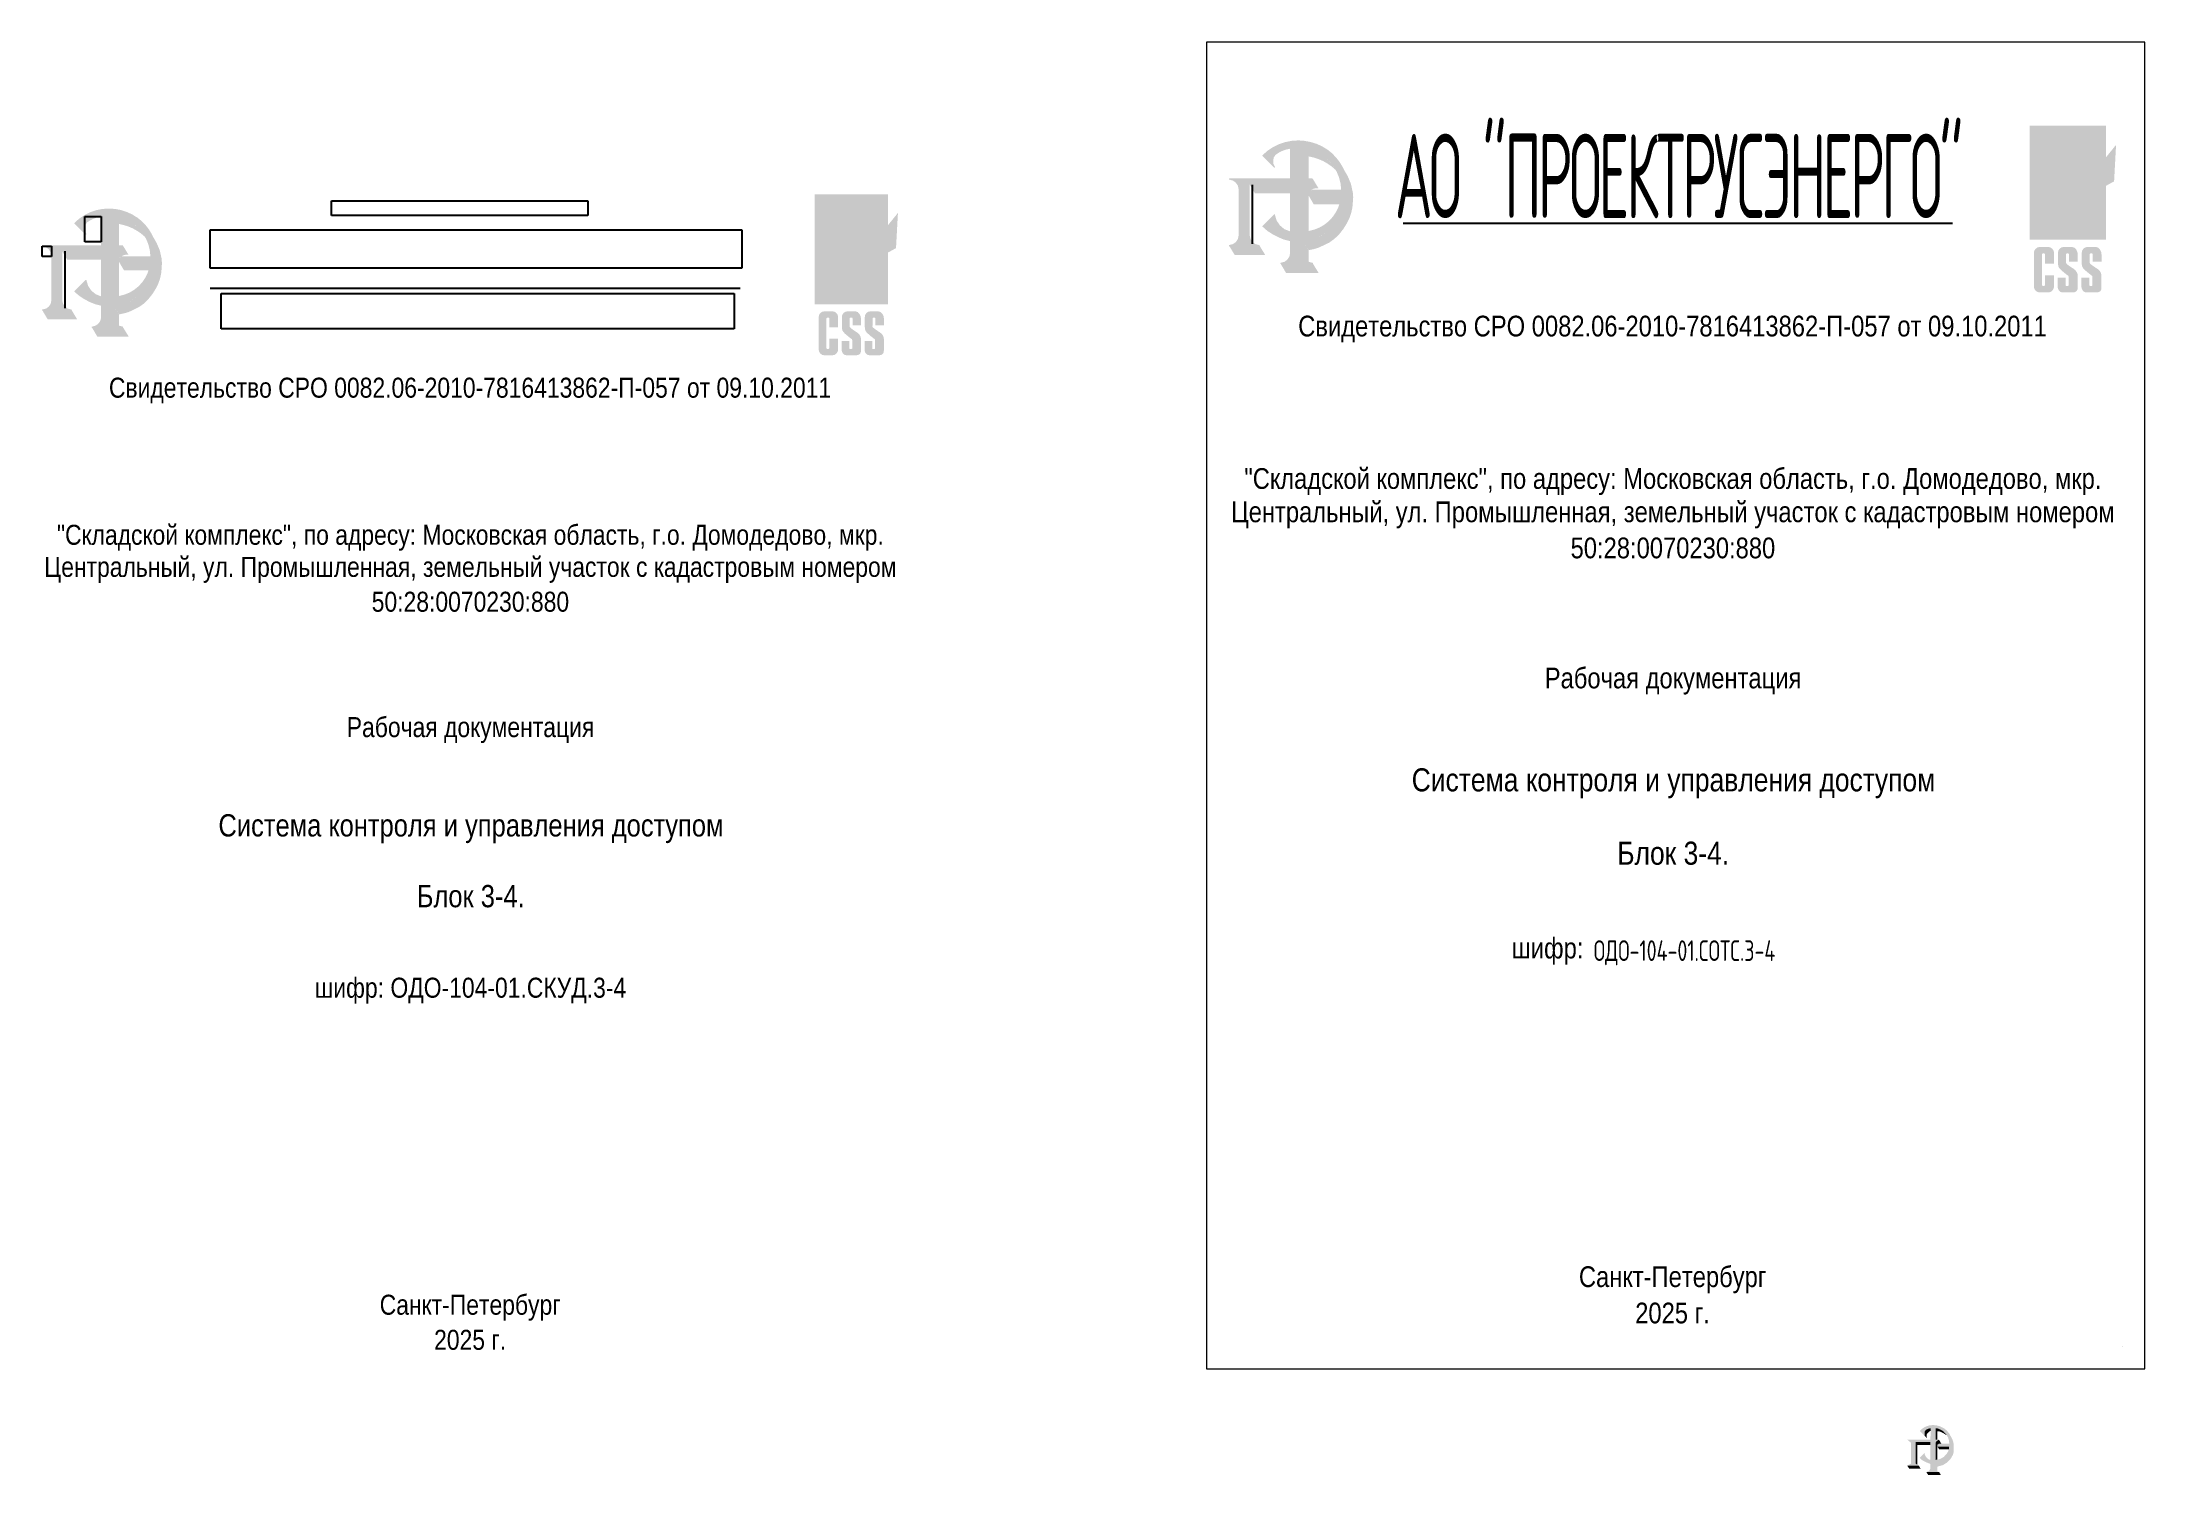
# Model space of a CAD drawing. Header units: millimetres. Extents: x -239 to 232, y -20 to 301.
import ezdxf
from ezdxf.enums import TextEntityAlignment as Align

# ---------------------------------------------------------------- set-up
doc = ezdxf.new("R2010")
doc.units = ezdxf.units.MM
doc.layers.add('! El_СХЕМА', color=7, linetype='Continuous', lineweight=20)
for name, color, linetype, true_color in [('PDF _Геометрия', 7, 'Continuous', 0x76afe0), ('PDF _Сплошная заливка', 7, 'Continuous', 0x232bac), ('PDF _Текст', 7, 'Continuous', 0x252525)]:
    doc.layers.add(name, color=color, linetype=linetype, true_color=true_color)
doc.layers.add('PDF _Изображения', color=7, linetype='Continuous')
doc.styles.add('IsocPeur 2.5', font='isocpeur.ttf', dxfattribs={"height": 2.5})
doc.styles.add('IsocPeur 3.5', font='isocpeur.ttf', dxfattribs={"height": 3.5})
doc.styles.add('PDF Arial Narrow', font='ARIALN.TTF')
doc.styles.add('ПРОЕКТ', font='isocpeur.ttf', dxfattribs={"width": 0.7, "height": 250})
picture_1 = doc.add_image_def('image1.png', size_in_pixel=(442, 26))
picture_2 = doc.add_image_def('image2.png', size_in_pixel=(911, 66))
picture_3 = doc.add_image_def('image3.png', size_in_pixel=(918, 63))
picture_4 = doc.add_image_def('image4.png', size_in_pixel=(29, 44))
picture_5 = doc.add_image_def('image5.png', size_in_pixel=(15, 18))

# ---------------------------------------------------------------- blocks, each defined once
blk = doc.blocks.new('A$C1695102d')
at = {"layer": 'PDF _Сплошная заливка', "transparency": 33554559}
blk.add_hatch(color=256, dxfattribs=at).paths.add_polyline_path([(6.397, -0.323), (7.055, -0.323), (7.055, 0.66), (6.397, 0.66)])
h = blk.add_hatch(color=256, dxfattribs=at)
h.paths.add_polyline_path([(0.204, -0.523), (-0.07, -0.523), (-0.074, -0.527), (-0.074, -0.529), (-0.072, -0.532), (-0.07, -0.534), (0.206, -0.533), (0.207, -0.532), (0.208, -0.528), (0.208, -0.526), (0.206, -0.524)], flags=0)
h.paths.add_polyline_path([(-0.122, -0.105), (-0.126, -0.105), (-0.128, -0.105), (-0.226, -0.204), (-0.228, -0.205), (-0.228, -0.206), (-0.228, -0.21), (-0.228, -0.211), (-0.226, -0.212), (-0.185, -0.248), (-0.14, -0.277), (-0.092, -0.302), (-0.042, -0.323), (0.011, -0.336), (0.011, -0.441), (0.004, -0.472), (-0.013, -0.497), (-0.038, -0.515), (-0.069, -0.523), (0.203, -0.523), (0.173, -0.515), (0.148, -0.498), (0.131, -0.472), (0.124, -0.441), (0.124, -0.337), (0.174, -0.33), (0.224, -0.316), (0.269, -0.296), (0.313, -0.272), (0.34, -0.254), (0.124, -0.254), (0.124, -0.252), (0.011, -0.252), (-0.038, -0.233), (-0.076, -0.201), (-0.105, -0.159), (-0.12, -0.109), (-0.12, -0.106)], flags=0)
h.paths.add_polyline_path([(0.203, 0.195), (-0.511, 0.195), (-0.481, 0.186), (-0.457, 0.168), (-0.44, 0.143), (-0.433, 0.112), (-0.433, -0.287), (-0.44, -0.318), (-0.457, -0.344), (-0.482, -0.362), (-0.515, -0.37), (-0.517, -0.372), (-0.517, -0.376), (-0.517, -0.377), (-0.515, -0.38), (-0.514, -0.38), (-0.256, -0.38), (-0.255, -0.38), (-0.253, -0.377), (-0.253, -0.372), (-0.255, -0.37), (-0.257, -0.37), (-0.288, -0.362), (-0.313, -0.344), (-0.33, -0.319), (-0.337, -0.289), (-0.337, 0.152), (0.144, 0.152), (0.153, 0.164), (0.176, 0.182)], flags=0)
h.paths.add_polyline_path([(0.314, 0.466), (0.124, 0.466), (0.178, 0.456), (0.228, 0.439), (0.275, 0.414), (0.318, 0.384), (0.356, 0.348), (0.387, 0.307), (0.414, 0.262), (0.434, 0.213), (0.447, 0.161), (0.452, 0.107), (0.201, 0.107), (0.186, 0.1), (0.175, 0.089), (0.168, 0.075), (0.166, 0.06), (0.166, 0.057), (0.167, 0.055), (0.17, 0.054), (0.451, 0.054), (0.442, 0.004), (0.428, -0.043), (0.406, -0.087), (0.379, -0.127), (0.347, -0.162), (0.309, -0.193), (0.267, -0.218), (0.222, -0.236), (0.174, -0.249), (0.124, -0.254), (0.34, -0.254), (0.354, -0.243), (0.391, -0.21), (0.424, -0.173), (0.453, -0.132), (0.477, -0.088), (0.496, -0.041), (0.509, 0.009), (0.517, 0.06), (0.517, 0.1), (0.517, 0.112), (0.513, 0.161), (0.503, 0.211), (0.487, 0.259), (0.465, 0.304), (0.439, 0.347), (0.408, 0.386), (0.373, 0.423), (0.333, 0.455)], flags=0)
h.paths.add_polyline_path([(0.144, 0.152), (0.011, 0.152), (0.011, -0.252), (0.124, -0.252), (0.124, 0.111), (0.135, 0.14)], flags=0)
h.paths.add_polyline_path([(0.204, 0.205), (-0.514, 0.205), (-0.515, 0.203), (-0.517, 0.2), (-0.516, 0.197), (-0.514, 0.195), (0.204, 0.195), (0.205, 0.195), (0.206, 0.195), (0.208, 0.197), (0.208, 0.2), (0.206, 0.204)], flags=0)
h.paths.add_polyline_path([(0.124, 0.462), (0.011, 0.462), (0.011, 0.205), (0.124, 0.205)], flags=0)
h.paths.add_polyline_path([(0.082, 0.534), (0.024, 0.53), (-0.032, 0.519), (-0.085, 0.501), (-0.136, 0.476), (-0.184, 0.444), (-0.227, 0.406), (-0.228, 0.405), (-0.228, 0.4), (-0.128, 0.3), (-0.127, 0.3), (-0.126, 0.299), (-0.124, 0.299), (-0.122, 0.3), (-0.12, 0.303), (-0.12, 0.305), (-0.121, 0.307), (-0.133, 0.332), (-0.135, 0.359), (-0.13, 0.386), (-0.115, 0.409), (-0.086, 0.428), (-0.056, 0.443), (-0.023, 0.455), (0.011, 0.462), (0.124, 0.462), (0.124, 0.466), (0.314, 0.466), (0.289, 0.482), (0.24, 0.504), (0.188, 0.52), (0.135, 0.53)], flags=0)
h = blk.add_hatch(color=256, dxfattribs=at)
h.paths.add_polyline_path([(0.204, -0.523), (-0.07, -0.523), (-0.071, -0.524), (-0.072, -0.525), (-0.074, -0.527), (-0.074, -0.529), (-0.072, -0.532), (-0.07, -0.534), (0.206, -0.533), (0.207, -0.532), (0.208, -0.528), (0.208, -0.526), (0.206, -0.524)], flags=0)
h.paths.add_polyline_path([(-0.122, -0.105), (-0.126, -0.105), (-0.128, -0.105), (-0.226, -0.204), (-0.228, -0.205), (-0.228, -0.206), (-0.228, -0.21), (-0.228, -0.211), (-0.226, -0.212), (-0.185, -0.248), (-0.14, -0.277), (-0.092, -0.302), (-0.042, -0.323), (0.011, -0.336), (0.011, -0.441), (0.004, -0.472), (-0.013, -0.497), (-0.038, -0.515), (-0.069, -0.523), (0.203, -0.523), (0.173, -0.515), (0.148, -0.498), (0.131, -0.472), (0.124, -0.441), (0.124, -0.337), (0.174, -0.33), (0.224, -0.316), (0.269, -0.296), (0.313, -0.272), (0.34, -0.254), (0.124, -0.254), (0.124, -0.252), (0.011, -0.252), (-0.038, -0.233), (-0.076, -0.201), (-0.105, -0.159), (-0.12, -0.109), (-0.12, -0.106)], flags=0)
h.paths.add_polyline_path([(0.203, 0.195), (-0.511, 0.195), (-0.481, 0.186), (-0.457, 0.168), (-0.44, 0.143), (-0.433, 0.112), (-0.433, -0.287), (-0.44, -0.318), (-0.457, -0.344), (-0.482, -0.362), (-0.515, -0.37), (-0.517, -0.372), (-0.517, -0.376), (-0.517, -0.377), (-0.515, -0.38), (-0.514, -0.38), (-0.256, -0.38), (-0.255, -0.38), (-0.253, -0.377), (-0.253, -0.372), (-0.255, -0.37), (-0.257, -0.37), (-0.288, -0.362), (-0.313, -0.344), (-0.33, -0.319), (-0.337, -0.289), (-0.337, 0.152), (0.144, 0.152), (0.153, 0.164), (0.176, 0.182)], flags=0)
h.paths.add_polyline_path([(0.314, 0.466), (0.124, 0.466), (0.178, 0.456), (0.228, 0.439), (0.275, 0.414), (0.318, 0.384), (0.356, 0.348), (0.387, 0.307), (0.414, 0.262), (0.434, 0.213), (0.447, 0.161), (0.452, 0.107), (0.201, 0.107), (0.186, 0.1), (0.175, 0.089), (0.168, 0.075), (0.166, 0.06), (0.166, 0.057), (0.167, 0.055), (0.17, 0.054), (0.451, 0.054), (0.442, 0.004), (0.428, -0.043), (0.406, -0.088), (0.378, -0.128), (0.345, -0.164), (0.308, -0.194), (0.265, -0.219), (0.22, -0.237), (0.172, -0.249), (0.16, -0.251), (0.148, -0.252), (0.124, -0.254), (0.34, -0.254), (0.354, -0.243), (0.391, -0.21), (0.424, -0.173), (0.453, -0.132), (0.477, -0.088), (0.496, -0.041), (0.509, 0.009), (0.517, 0.06), (0.517, 0.1), (0.517, 0.112), (0.513, 0.161), (0.503, 0.211), (0.487, 0.259), (0.465, 0.304), (0.439, 0.347), (0.408, 0.386), (0.373, 0.423), (0.333, 0.455)], flags=0)
h.paths.add_polyline_path([(0.144, 0.152), (0.011, 0.152), (0.011, -0.252), (0.124, -0.252), (0.124, 0.111), (0.135, 0.14)], flags=0)
h.paths.add_polyline_path([(0.204, 0.205), (-0.514, 0.205), (-0.515, 0.203), (-0.517, 0.2), (-0.516, 0.197), (-0.514, 0.195), (0.204, 0.195), (0.205, 0.195), (0.206, 0.195), (0.208, 0.198), (0.208, 0.2), (0.207, 0.201), (0.206, 0.204)], flags=0)
h.paths.add_polyline_path([(0.124, 0.462), (0.011, 0.462), (0.011, 0.205), (0.124, 0.205)], flags=0)
h.paths.add_polyline_path([(0.082, 0.534), (0.024, 0.53), (-0.032, 0.519), (-0.085, 0.501), (-0.136, 0.476), (-0.184, 0.444), (-0.227, 0.406), (-0.228, 0.405), (-0.228, 0.4), (-0.128, 0.3), (-0.127, 0.3), (-0.126, 0.299), (-0.124, 0.299), (-0.122, 0.3), (-0.12, 0.303), (-0.12, 0.305), (-0.121, 0.307), (-0.133, 0.332), (-0.135, 0.359), (-0.13, 0.386), (-0.115, 0.409), (-0.086, 0.428), (-0.056, 0.443), (-0.023, 0.455), (0.011, 0.462), (0.124, 0.462), (0.124, 0.466), (0.314, 0.466), (0.289, 0.482), (0.24, 0.504), (0.188, 0.52), (0.135, 0.53)], flags=0)
at = {"layer": 'PDF _Сплошная заливка', "true_color": 0x76afe0, "transparency": 33554559}
h = blk.add_hatch(color=143, dxfattribs=at)
h.paths.add_polyline_path([(0.126, 0.466), (0.124, 0.466), (0.124, 0.205), (0.172, 0.205), (0.172, 0.395)], flags=0)
h.paths.add_polyline_path([(0.126, 0.466), (0.172, 0.395), (0.183, 0.393), (0.214, 0.386), (0.254, 0.373), (0.297, 0.355), (0.335, 0.333), (0.365, 0.312), (0.389, 0.293), (0.406, 0.277), (0.379, 0.319), (0.347, 0.357), (0.311, 0.389), (0.27, 0.417), (0.225, 0.44), (0.177, 0.456)], flags=0)
h.paths.add_polyline_path([(0.208, 0.2), (0.208, 0.198), (0.207, 0.197), (0.205, 0.195), (0.204, 0.195), (0.203, 0.195), (0.176, 0.182), (0.153, 0.164), (0.135, 0.14), (0.124, 0.111), (0.124, -0.254), (0.148, -0.252), (0.16, -0.251), (0.172, -0.249), (0.172, 0.048), (0.172, 0.054), (0.17, 0.054), (0.167, 0.055), (0.166, 0.057), (0.166, 0.059), (0.168, 0.073), (0.173, 0.086), (0.182, 0.096), (0.193, 0.104), (0.205, 0.112), (0.219, 0.118), (0.237, 0.12), (0.256, 0.12)], flags=0)
h = blk.add_hatch(color=143, dxfattribs=at)
h.paths.add_polyline_path([(6.51, 0.037), (6.488, 0.008), (6.472, -0.025), (6.462, -0.061), (6.458, -0.1), (6.465, -0.154), (6.484, -0.201), (6.513, -0.242), (6.551, -0.273), (6.595, -0.293), (6.644, -0.3), (6.686, -0.295), (6.724, -0.281), (6.759, -0.258), (6.787, -0.229)], flags=0)
h.paths.add_polyline_path([(7.143, 0.495), (6.692, -0.06), (7.126, 0.18)], flags=0)
blk.add_hatch(color=143, dxfattribs=at).paths.add_polyline_path([(0.48, 0.274), (0.499, 0.224), (0.511, 0.172), (0.517, 0.118), (0.517, 0.064), (0.509, 0.009), (0.496, -0.041), (0.477, -0.088), (0.453, -0.132), (0.424, -0.173), (0.391, -0.21), (0.354, -0.243), (0.314, -0.272), (0.27, -0.296), (0.224, -0.316), (0.175, -0.329), (0.124, -0.337), (0.172, -0.414), (0.217, -0.405), (0.257, -0.393), (0.348, -0.35), (0.392, -0.318), (0.433, -0.28), (0.471, -0.231), (0.5, -0.185), (0.522, -0.141), (0.538, -0.095), (0.549, -0.048), (0.553, 0.002), (0.556, 0.044), (0.553, 0.082), (0.536, 0.16), (0.51, 0.222), (0.494, 0.251)])
h = blk.add_hatch(color=143, dxfattribs=at)
h.paths.add_polyline_path([(-0.253, -0.375), (-0.253, -0.377), (-0.255, -0.38), (-0.256, -0.38), (-0.513, -0.38), (-0.467, -0.457), (-0.203, -0.457), (-0.25, -0.38)], flags=0)
h.paths.add_polyline_path([(-0.514, -0.38), (-0.514, -0.38), (-0.513, -0.38)], flags=0)
h.paths.add_polyline_path([(0.011, 0.152), (-0.337, 0.152), (-0.337, 0.151), (-0.293, 0.077), (0.011, 0.077)], flags=0)
h.paths.add_polyline_path([(0.124, -0.337), (0.124, -0.441), (0.128, -0.465), (0.138, -0.485), (0.153, -0.502), (0.172, -0.515), (0.172, -0.415)], flags=0)
h.paths.add_polyline_path([(-0.07, -0.533), (-0.023, -0.612), (0.258, -0.612), (0.21, -0.534), (-0.069, -0.534)], flags=0)
h.paths.add_polyline_path([(0.208, -0.53), (0.207, -0.532), (0.206, -0.533), (-0.069, -0.534), (0.21, -0.534)], flags=0)
h.paths.add_polyline_path([(0.451, 0.054), (0.173, 0.054), (0.215, -0.018), (0.437, -0.018), (0.442, -0.001), (0.449, 0.035)], flags=0)
at = {"layer": 'PDF _Сплошная заливка', "transparency": 33554559}
h = blk.add_hatch(color=256, dxfattribs=at)
h.paths.add_polyline_path([(6.556, -0.386), (6.485, -0.386), (6.465, -0.391), (6.449, -0.402), (6.437, -0.418), (6.433, -0.438), (6.433, -0.728), (6.437, -0.748), (6.449, -0.765), (6.465, -0.776), (6.485, -0.78), (6.556, -0.78), (6.576, -0.776), (6.592, -0.765), (6.603, -0.748), (6.608, -0.728), (6.608, -0.723), (6.509, -0.723), (6.503, -0.717), (6.503, -0.449), (6.509, -0.443), (6.608, -0.443), (6.608, -0.438), (6.603, -0.418), (6.592, -0.402), (6.576, -0.391)], flags=0)
h.paths.add_polyline_path([(6.608, -0.632), (6.529, -0.632), (6.529, -0.717), (6.524, -0.723), (6.608, -0.723)], flags=0)
h.paths.add_polyline_path([(6.608, -0.443), (6.524, -0.443), (6.529, -0.449), (6.529, -0.53), (6.608, -0.53)], flags=0)
h.paths.add_polyline_path([(6.708, -0.651), (6.639, -0.651), (6.638, -0.727), (6.64, -0.741), (6.644, -0.753), (6.65, -0.763), (6.655, -0.768), (6.66, -0.773), (6.669, -0.777), (6.676, -0.779), (6.683, -0.78), (6.769, -0.78), (6.779, -0.779), (6.787, -0.777), (6.795, -0.773), (6.801, -0.769), (6.805, -0.764), (6.808, -0.757), (6.811, -0.749), (6.812, -0.741), (6.812, -0.724), (6.71, -0.724), (6.708, -0.716)], flags=0)
h.paths.add_polyline_path([(6.762, -0.386), (6.692, -0.386), (6.672, -0.391), (6.656, -0.401), (6.645, -0.418), (6.641, -0.437), (6.641, -0.527), (6.642, -0.536), (6.644, -0.549), (6.647, -0.559), (6.652, -0.568), (6.658, -0.575), (6.665, -0.582), (6.67, -0.588), (6.68, -0.596), (6.711, -0.622), (6.722, -0.63), (6.731, -0.635), (6.733, -0.644), (6.733, -0.721), (6.725, -0.724), (6.812, -0.724), (6.812, -0.634), (6.811, -0.625), (6.808, -0.614), (6.803, -0.605), (6.799, -0.597), (6.794, -0.591), (6.788, -0.585), (6.781, -0.579), (6.774, -0.573), (6.76, -0.565), (6.741, -0.552), (6.723, -0.539), (6.714, -0.53), (6.71, -0.522), (6.711, -0.508), (6.711, -0.448), (6.717, -0.443), (6.811, -0.443), (6.809, -0.431), (6.799, -0.409), (6.783, -0.393)], flags=0)
h.paths.add_polyline_path([(6.811, -0.443), (6.731, -0.443), (6.737, -0.448), (6.737, -0.514), (6.812, -0.514), (6.812, -0.455)], flags=0)
h.paths.add_polyline_path([(6.913, -0.651), (6.844, -0.651), (6.844, -0.727), (6.845, -0.741), (6.85, -0.753), (6.855, -0.763), (6.86, -0.768), (6.866, -0.773), (6.874, -0.777), (6.882, -0.779), (6.889, -0.78), (6.974, -0.78), (6.984, -0.779), (6.992, -0.777), (7, -0.773), (7.006, -0.769), (7.01, -0.764), (7.014, -0.757), (7.016, -0.749), (7.017, -0.741), (7.017, -0.724), (6.915, -0.724), (6.913, -0.716)], flags=0)
h.paths.add_polyline_path([(6.967, -0.386), (6.897, -0.386), (6.877, -0.391), (6.861, -0.401), (6.85, -0.418), (6.847, -0.437), (6.847, -0.527), (6.847, -0.536), (6.849, -0.549), (6.852, -0.559), (6.857, -0.568), (6.863, -0.575), (6.869, -0.582), (6.876, -0.588), (6.901, -0.609), (6.917, -0.622), (6.927, -0.63), (6.935, -0.635), (6.939, -0.644), (6.939, -0.721), (6.931, -0.724), (7.017, -0.724), (7.017, -0.634), (7.016, -0.625), (7.013, -0.614), (7.009, -0.605), (7.004, -0.597), (6.999, -0.591), (6.994, -0.585), (6.987, -0.579), (6.978, -0.573), (6.965, -0.565), (6.947, -0.552), (6.928, -0.539), (6.919, -0.53), (6.915, -0.522), (6.916, -0.508), (6.916, -0.448), (6.922, -0.443), (7.016, -0.443), (7.015, -0.431), (7.004, -0.409), (6.988, -0.393)], flags=0)
h.paths.add_polyline_path([(7.016, -0.443), (6.936, -0.443), (6.942, -0.448), (6.942, -0.514), (7.018, -0.514), (7.018, -0.455)], flags=0)
at = {"layer": 'PDF _Геометрия', "lineweight": -3}
blk.add_lwpolyline([(-0.315, 0.151), (-0.315, -0.359)], dxfattribs=at)
at = {"layer": 'PDF _Геометрия', "color": 164, "lineweight": -3, "true_color": 0x232bac}
blk.add_lwpolyline([(0.986, -0.18), (5.731, -0.18)], dxfattribs=at)
at = {"layer": '! El_СХЕМА', "color": 7, "ltscale": 10, "style": 'ПРОЕКТ', "width": 0.7}
blk.add_attdef('ШИФР', (2.633, -6.555), '', height=0.179, dxfattribs=at)
at = {"layer": 'PDF _Текст', "color": 7, "attachment_point": 4, "style": 'PDF Arial Narrow'}
for s, insert, char_height in [('Свидетельство СРО 0082.06-2010-7816413862-П-057 от 09.10.2011', (0.081, -1.096), 0.17896), ('"Складской комплекс", по адресу: Московская область, г.о. Домодедово, мкр.', (-0.384, -2.414), 0.17896), ('Центральный, ул. Промышленная, земельный участок с кадастровым номером', (-0.498, -2.702), 0.17896), ('50:28:0070230:880', (2.433, -2.988), 0.17896), ('Рабочая документация', (2.21, -4.137), 0.17896), ('Система контроля и управления доступом', (1.061, -5.02), 0.19924), ('Блок 3-4.', (2.836, -5.625), 0.1992), ('шифр:', (1.925, -6.47), 0.179), ('Санкт-Петербург', (2.505, -9.309), 0.17896), ('Санкт-Петербург', (2.505, -9.309), 0.17896), ('2025 г.', (2.991, -9.597), 0.179), ('2025 г.', (2.991, -9.597), 0.179)]:
    blk.add_mtext(s, dxfattribs=dict(at, insert=insert, char_height=char_height))
blk = doc.blocks.new('A$C9a5560e3')
h = blk.add_hatch(color=5)
h.dxf.hatch_style = 1
h.paths.add_polyline_path([(5.15, 6.06), (-0.04, 6.06), (0.78, 5.37), (0.78, 0.7), (-0.04, 0.23), (-0.03, 0.23), (2.55, 0.23), (1.8, 0.7), (1.8, 5.55), (5.15, 5.55), (5.15, 1.54), (4.76, 1.64), (4.35, 1.95), (4.04, 2.36), (3.84, 2.77), (3.84, 3.07), (2.73, 1.97), (3.06, 1.64), (3.55, 1.31), (4.35, 0.93), (5.15, 0.62), (5.15, -0.38), (4.98, -0.74), (4.7, -1), (4.24, -1.21), (7.1, -1.21), (6.58, -1.01), (6.29, -0.73), (6.27, -0.38), (6.28, 0.64), (6.54, 0.72), (7.21, 0.93), (7.84, 1.22), (8.47, 1.64), (8.98, 2.14), (9.45, 2.77), (9.74, 3.29), (9.85, 3.73), (9.98, 4.32), (10.05, 4.92), (10, 5.81), (9.79, 6.61), (9.35, 7.42), (8.82, 8.07), (8.15, 8.61), (7.32, 9.04), (6.54, 9.25), (5.69, 9.34), (4.85, 9.24), (4.14, 9.01), (3.49, 8.65), (3.06, 8.3), (2.77, 8), (3.83, 6.97), (3.83, 7.79), (4.01, 8.13), (4.3, 8.35), (4.74, 8.53), (5.16, 8.6)])
h.paths.add_polyline_path([(6.28, 6.06), (6.28, 8.59), (6.76, 8.56), (7.31, 8.34), (7.75, 8.11), (8.12, 7.83), (8.55, 7.39), (8.87, 6.93), (9.12, 6.45), (9.28, 5.9), (9.33, 5.48), (9.33, 5.15), (7.05, 5.15), (6.76, 4.99), (6.66, 4.8), (6.66, 4.52), (9.33, 4.52), (9.28, 3.99), (9.09, 3.43), (8.84, 2.99), (8.53, 2.64), (8.12, 2.18), (7.4, 1.79), (6.79, 1.57), (6.29, 1.54), (6.29, 5.24), (6.37, 5.53), (6.6, 5.8), (7.05, 6.06)], flags=16)
h = blk.add_hatch(color=141)
h.dxf.hatch_style = 1
h.paths.add_polyline_path([(5.15, 5.55), (1.8, 5.55), (1.8, 0.7), (2.21, 0.45), (2.2, 4.83), (5.15, 4.83)])
h = blk.add_hatch(color=141)
h.dxf.hatch_style = 1
h.paths.add_polyline_path([(4.98, 7.94), (5.16, 7.98), (5.16, 8.6), (4.74, 8.53), (4.3, 8.35), (4.01, 8.13), (3.83, 7.79), (3.83, 6.97), (4.31, 6.38), (4.32, 7.26), (4.61, 7.64)])
h = blk.add_hatch(color=141)
h.dxf.hatch_style = 1
h.paths.add_polyline_path([(10.15, 2.63), (10.31, 3.17), (10.36, 3.98), (10.34, 4.73), (10.28, 5.47), (10.07, 6.05), (9.79, 6.61), (10, 5.81), (10.05, 4.92), (9.98, 4.32), (9.85, 3.73), (9.74, 3.29), (9.45, 2.77), (8.98, 2.14), (8.47, 1.64), (7.84, 1.22), (7.21, 0.93), (6.54, 0.72), (6.28, 0.64), (6.27, -0.38), (6.29, -0.73), (6.58, -1.01), (6.65, -1.04), (6.65, 0.01), (7.91, 0.36), (8.78, 0.89), (9.63, 1.72)])
h = blk.add_hatch(color=141)
h.dxf.hatch_style = 1
h.paths.add_polyline_path([(7.31, 8.34), (6.76, 8.56), (6.28, 8.59), (6.28, 6.06), (6.67, 6.06), (6.67, 7.95), (6.96, 7.95), (7.43, 7.82), (8.06, 7.5), (8.82, 7.01), (8.55, 7.39), (8.12, 7.83), (7.75, 8.11)])
h = blk.add_hatch(color=141)
h.dxf.hatch_style = 1
h.paths.add_polyline_path([(7.05, 6.06), (6.6, 5.8), (6.37, 5.53), (6.29, 5.24), (6.29, 1.54), (6.66, 1.56), (6.66, 4.52), (6.66, 4.8), (6.76, 4.99), (7.05, 5.15), (7.58, 5.15)])
h = blk.add_hatch(color=141)
h.dxf.hatch_style = 1
h.paths.add_polyline_path([(2.55, 0.23), (-0.03, 0.23), (0.36, -0.41), (2.94, -0.41)])
h = blk.add_hatch(color=141)
h.dxf.hatch_style = 1
h.paths.add_polyline_path([(9.33, 4.52), (6.7, 4.52), (7.11, 3.9), (9.25, 3.9), (9.28, 3.99)])
h = blk.add_hatch(color=141)
h.dxf.hatch_style = 1
h.paths.add_polyline_path([(7.1, -1.21), (4.24, -1.21), (4.63, -1.84), (7.48, -1.84)])
blk = doc.blocks.new('01-02_Обложка_Титульный13')
at = {"layer": 'PDF _Сплошная заливка', "transparency": 33554559}
blk.add_hatch(color=256, dxfattribs=at).paths.add_polyline_path([(180.94, 260.91), (197.4, 260.91), (197.4, 285.48), (180.94, 285.48)])
h = blk.add_hatch(color=256, dxfattribs=at)
h.paths.add_polyline_path([(26.13, 255.89), (19.27, 255.89), (19.18, 255.81), (19.18, 255.75), (19.22, 255.67), (19.27, 255.63), (26.16, 255.65), (26.2, 255.67), (26.23, 255.77), (26.22, 255.82), (26.16, 255.87)], flags=0)
h.paths.add_polyline_path([(17.97, 266.36), (17.86, 266.36), (17.83, 266.34), (15.36, 263.88), (15.33, 263.86), (15.31, 263.83), (15.31, 263.72), (15.33, 263.69), (15.36, 263.67), (16.41, 262.78), (17.53, 262.04), (18.73, 261.41), (19.98, 260.91), (21.3, 260.56), (21.3, 257.96), (21.13, 257.18), (20.69, 256.55), (20.07, 256.1), (19.31, 255.89), (26.11, 255.89), (25.35, 256.1), (24.72, 256.53), (24.31, 257.18), (24.13, 257.94), (24.13, 260.55), (25.38, 260.74), (26.61, 261.08), (27.76, 261.57), (28.85, 262.18), (29.51, 262.63), (24.13, 262.63), (24.13, 262.66), (21.3, 262.66), (20.09, 263.15), (19.11, 263.95), (18.4, 265.01), (18.02, 266.26), (18.02, 266.33)], flags=0)
h.paths.add_polyline_path([(26.11, 273.84), (8.25, 273.84), (8.99, 273.64), (9.6, 273.18), (10.02, 272.54), (10.19, 271.78), (10.19, 261.8), (10.02, 261.01), (9.6, 260.37), (8.98, 259.92), (8.14, 259.71), (8.11, 259.68), (8.09, 259.57), (8.11, 259.54), (8.14, 259.49), (8.18, 259.47), (14.62, 259.47), (14.65, 259.49), (14.7, 259.54), (14.7, 259.68), (14.65, 259.71), (14.6, 259.73), (13.84, 259.92), (13.21, 260.37), (12.78, 261), (12.6, 261.74), (12.6, 272.77), (24.64, 272.77), (24.84, 273.06), (25.42, 273.53)], flags=0)
h.paths.add_polyline_path([(28.87, 280.61), (24.13, 280.61), (25.47, 280.37), (26.74, 279.94), (27.9, 279.33), (28.98, 278.57), (29.91, 277.66), (30.71, 276.66), (31.37, 275.53), (31.88, 274.3), (32.19, 273.01), (32.33, 271.64), (26.04, 271.64), (25.68, 271.47), (25.4, 271.19), (25.23, 270.86), (25.17, 270.48), (25.17, 270.41), (25.21, 270.35), (25.28, 270.32), (32.29, 270.32), (32.08, 269.07), (31.72, 267.89), (31.18, 266.8), (30.5, 265.81), (29.69, 264.92), (28.75, 264.16), (27.71, 263.53), (26.58, 263.06), (25.38, 262.75), (24.13, 262.63), (29.51, 262.63), (29.88, 262.89), (30.8, 263.72), (31.63, 264.66), (32.34, 265.68), (32.95, 266.78), (33.42, 267.96), (33.75, 269.19), (33.94, 270.48), (33.96, 271.47), (33.96, 271.78), (33.85, 273.01), (33.59, 274.24), (33.19, 275.44), (32.66, 276.57), (32, 277.65), (31.23, 278.64), (30.35, 279.54), (29.34, 280.34)], flags=0)
h.paths.add_polyline_path([(24.64, 272.77), (21.3, 272.77), (21.3, 262.66), (24.13, 262.66), (24.13, 271.76), (24.41, 272.47)], flags=0)
h.paths.add_polyline_path([(26.13, 274.09), (8.18, 274.09), (8.14, 274.05), (8.09, 273.97), (8.12, 273.9), (8.18, 273.84), (26.13, 273.84), (26.15, 273.86), (26.16, 273.86), (26.22, 273.9), (26.22, 273.97), (26.18, 274.07)], flags=0)
h.paths.add_polyline_path([(24.13, 280.53), (21.3, 280.53), (21.3, 274.09), (24.13, 274.09)], flags=0)
h.paths.add_polyline_path([(23.07, 282.32), (21.63, 282.23), (20.23, 281.95), (18.89, 281.5), (17.62, 280.87), (16.42, 280.08), (15.35, 279.12), (15.31, 279.09), (15.31, 278.98), (17.83, 276.47), (17.85, 276.47), (17.88, 276.45), (17.93, 276.45), (17.97, 276.48), (18.02, 276.55), (18.02, 276.6), (18, 276.66), (17.71, 277.28), (17.64, 277.96), (17.78, 278.64), (18.14, 279.21), (18.87, 279.68), (19.64, 280.04), (20.45, 280.34), (21.3, 280.53), (24.13, 280.53), (24.13, 280.61), (28.87, 280.61), (28.25, 281.01), (27.01, 281.57), (25.73, 281.99), (24.41, 282.23)], flags=0)
h = blk.add_hatch(color=256, dxfattribs=at)
h.paths.add_polyline_path([(26.13, 255.89), (19.27, 255.89), (19.25, 255.87), (19.22, 255.86), (19.18, 255.81), (19.18, 255.75), (19.22, 255.67), (19.27, 255.63), (26.16, 255.65), (26.2, 255.67), (26.23, 255.77), (26.22, 255.82), (26.16, 255.87)], flags=0)
h.paths.add_polyline_path([(17.97, 266.36), (17.86, 266.36), (17.83, 266.34), (15.36, 263.88), (15.33, 263.86), (15.31, 263.83), (15.31, 263.72), (15.33, 263.69), (15.36, 263.67), (16.41, 262.78), (17.53, 262.04), (18.73, 261.41), (19.98, 260.91), (21.3, 260.56), (21.3, 257.96), (21.13, 257.18), (20.69, 256.55), (20.07, 256.1), (19.31, 255.89), (26.11, 255.89), (25.35, 256.1), (24.72, 256.53), (24.31, 257.18), (24.13, 257.94), (24.13, 260.55), (25.38, 260.74), (26.61, 261.08), (27.76, 261.57), (28.85, 262.18), (29.51, 262.63), (24.13, 262.63), (24.13, 262.66), (21.3, 262.66), (20.09, 263.15), (19.11, 263.95), (18.4, 265.01), (18.02, 266.26), (18.02, 266.33)], flags=0)
h.paths.add_polyline_path([(26.11, 273.84), (8.25, 273.84), (8.99, 273.64), (9.6, 273.18), (10.02, 272.54), (10.19, 271.78), (10.19, 261.8), (10.02, 261.01), (9.6, 260.37), (8.98, 259.92), (8.14, 259.71), (8.11, 259.68), (8.09, 259.57), (8.11, 259.54), (8.14, 259.49), (8.18, 259.47), (14.62, 259.47), (14.65, 259.49), (14.7, 259.54), (14.7, 259.68), (14.65, 259.71), (14.6, 259.73), (13.84, 259.92), (13.21, 260.37), (12.78, 261), (12.6, 261.74), (12.6, 272.77), (24.64, 272.77), (24.84, 273.06), (25.42, 273.53)], flags=0)
h.paths.add_polyline_path([(28.87, 280.61), (24.13, 280.61), (25.47, 280.37), (26.74, 279.94), (27.9, 279.33), (28.98, 278.57), (29.91, 277.66), (30.71, 276.66), (31.37, 275.53), (31.88, 274.3), (32.19, 273.01), (32.33, 271.64), (26.04, 271.64), (25.68, 271.47), (25.4, 271.19), (25.23, 270.86), (25.17, 270.48), (25.17, 270.41), (25.21, 270.35), (25.28, 270.32), (32.29, 270.32), (32.08, 269.07), (31.72, 267.89), (31.16, 266.78), (30.47, 265.77), (29.65, 264.89), (28.72, 264.12), (27.66, 263.5), (26.53, 263.05), (25.31, 262.75), (25.02, 262.7), (24.72, 262.66), (24.13, 262.63), (29.51, 262.63), (29.88, 262.89), (30.8, 263.72), (31.63, 264.66), (32.34, 265.68), (32.95, 266.78), (33.42, 267.96), (33.75, 269.19), (33.94, 270.48), (33.96, 271.47), (33.96, 271.78), (33.85, 273.01), (33.59, 274.24), (33.19, 275.44), (32.66, 276.57), (32, 277.65), (31.23, 278.64), (30.35, 279.54), (29.34, 280.34)], flags=0)
h.paths.add_polyline_path([(24.64, 272.77), (21.3, 272.77), (21.3, 262.66), (24.13, 262.66), (24.13, 271.76), (24.41, 272.47)], flags=0)
h.paths.add_polyline_path([(26.13, 274.09), (8.18, 274.09), (8.14, 274.05), (8.09, 273.97), (8.12, 273.9), (8.18, 273.84), (26.13, 273.84), (26.15, 273.86), (26.16, 273.86), (26.22, 273.91), (26.22, 273.98), (26.2, 274), (26.18, 274.07)], flags=0)
h.paths.add_polyline_path([(24.13, 280.53), (21.3, 280.53), (21.3, 274.09), (24.13, 274.09)], flags=0)
h.paths.add_polyline_path([(23.07, 282.32), (21.63, 282.23), (20.23, 281.95), (18.89, 281.5), (17.62, 280.87), (16.42, 280.08), (15.35, 279.12), (15.31, 279.09), (15.31, 278.98), (17.83, 276.47), (17.85, 276.47), (17.88, 276.45), (17.93, 276.45), (17.97, 276.48), (18.02, 276.55), (18.02, 276.6), (18, 276.66), (17.71, 277.28), (17.64, 277.96), (17.78, 278.64), (18.14, 279.21), (18.87, 279.68), (19.64, 280.04), (20.45, 280.34), (21.3, 280.53), (24.13, 280.53), (24.13, 280.61), (28.87, 280.61), (28.25, 281.01), (27.01, 281.57), (25.73, 281.99), (24.41, 282.23)], flags=0)
at = {"layer": 'PDF _Сплошная заливка', "true_color": 0x76afe0, "transparency": 33554559}
h = blk.add_hatch(color=143, dxfattribs=at)
h.paths.add_polyline_path([(24.18, 280.61), (24.13, 280.61), (24.13, 274.09), (25.31, 274.09), (25.31, 278.86)], flags=0)
h.paths.add_polyline_path([(24.18, 280.61), (25.31, 278.86), (25.61, 278.81), (26.37, 278.62), (27.38, 278.31), (28.45, 277.84), (29.39, 277.3), (30.16, 276.78), (30.75, 276.31), (31.18, 275.91), (30.5, 276.95), (29.7, 277.89), (28.8, 278.7), (27.78, 279.4), (26.65, 279.97), (25.45, 280.37)], flags=0)
h.paths.add_polyline_path([(26.22, 273.97), (26.22, 273.91), (26.2, 273.9), (26.15, 273.86), (26.13, 273.84), (26.11, 273.84), (25.42, 273.53), (24.84, 273.06), (24.41, 272.47), (24.13, 271.76), (24.13, 262.63), (24.72, 262.66), (25.02, 262.7), (25.31, 262.75), (25.31, 270.18), (25.33, 270.32), (25.28, 270.32), (25.21, 270.35), (25.17, 270.41), (25.17, 270.46), (25.23, 270.81), (25.35, 271.12), (25.57, 271.38), (25.85, 271.57), (26.15, 271.78), (26.51, 271.92), (26.94, 271.99), (27.43, 271.99)], flags=0)
h = blk.add_hatch(color=143, dxfattribs=at)
h.paths.add_polyline_path([(183.77, 269.9), (183.23, 269.17), (182.83, 268.34), (182.57, 267.44), (182.48, 266.47), (182.66, 265.13), (183.13, 263.95), (183.84, 262.92), (184.79, 262.14), (185.9, 261.64), (187.14, 261.47), (188.18, 261.59), (189.13, 261.95), (190, 262.52), (190.71, 263.25)], flags=0)
h.paths.add_polyline_path([(199.6, 281.34), (188.33, 267.47), (199.17, 273.46)], flags=0)
blk.add_hatch(color=143, dxfattribs=at).paths.add_polyline_path([(33.02, 275.82), (33.49, 274.57), (33.8, 273.27), (33.96, 271.92), (33.94, 270.56), (33.75, 269.19), (33.42, 267.96), (32.95, 266.78), (32.34, 265.68), (31.63, 264.66), (30.8, 263.72), (29.88, 262.91), (28.87, 262.18), (27.78, 261.57), (26.61, 261.08), (25.4, 260.75), (24.13, 260.55), (25.33, 258.62), (26.44, 258.86), (27.45, 259.14), (29.72, 260.23), (30.83, 261.01), (31.84, 261.99), (32.8, 263.2), (33.52, 264.35), (34.08, 265.46), (34.48, 266.59), (34.74, 267.77), (34.86, 269.02), (34.91, 270.08), (34.86, 271.03), (34.43, 272.98), (33.77, 274.52), (33.37, 275.25)])
h = blk.add_hatch(color=143, dxfattribs=at)
h.paths.add_polyline_path([(14.7, 259.59), (14.7, 259.54), (14.65, 259.49), (14.62, 259.47), (8.19, 259.47), (9.34, 257.54), (15.94, 257.54), (14.77, 259.47)], flags=0)
h.paths.add_polyline_path([(8.18, 259.49), (8.18, 259.47), (8.19, 259.47)], flags=0)
h.paths.add_polyline_path([(21.3, 272.77), (12.6, 272.77), (12.6, 272.75), (13.7, 270.91), (21.3, 270.91)], flags=0)
h.paths.add_polyline_path([(24.13, 260.55), (24.13, 257.94), (24.24, 257.35), (24.48, 256.85), (24.86, 256.41), (25.33, 256.1), (25.33, 258.6)], flags=0)
h.paths.add_polyline_path([(19.27, 255.65), (20.45, 253.67), (27.47, 253.67), (26.27, 255.63), (19.29, 255.63)], flags=0)
h.paths.add_polyline_path([(26.22, 255.72), (26.2, 255.67), (26.16, 255.65), (19.29, 255.63), (26.27, 255.63)], flags=0)
h.paths.add_polyline_path([(32.29, 270.32), (25.35, 270.32), (26.41, 268.51), (31.94, 268.51), (32.07, 268.95), (32.24, 269.85)], flags=0)
at = {"layer": 'PDF _Сплошная заливка', "transparency": 33554559}
h = blk.add_hatch(color=256, dxfattribs=at)
h.paths.add_polyline_path([(184.93, 259.31), (183.14, 259.31), (182.64, 259.21), (182.24, 258.93), (181.96, 258.53), (181.86, 258.03), (181.86, 250.77), (181.96, 250.27), (182.24, 249.85), (182.64, 249.57), (183.14, 249.47), (184.93, 249.47), (185.43, 249.57), (185.83, 249.85), (186.11, 250.27), (186.22, 250.77), (186.22, 250.89), (183.75, 250.89), (183.61, 251.05), (183.61, 257.75), (183.75, 257.89), (186.22, 257.89), (186.22, 258.03), (186.11, 258.53), (185.83, 258.93), (185.43, 259.21)], flags=0)
h.paths.add_polyline_path([(186.22, 253.18), (184.25, 253.18), (184.25, 251.05), (184.11, 250.89), (186.22, 250.89)], flags=0)
h.paths.add_polyline_path([(186.22, 257.89), (184.11, 257.89), (184.25, 257.75), (184.25, 255.72), (186.22, 255.72)], flags=0)
h.paths.add_polyline_path([(188.72, 252.7), (187, 252.7), (186.98, 250.79), (187.03, 250.44), (187.14, 250.15), (187.27, 249.9), (187.4, 249.76), (187.53, 249.64), (187.74, 249.56), (187.93, 249.5), (188.11, 249.47), (190.26, 249.47), (190.5, 249.5), (190.71, 249.56), (190.9, 249.64), (191.04, 249.75), (191.15, 249.87), (191.23, 250.06), (191.3, 250.25), (191.32, 250.44), (191.32, 250.88), (188.78, 250.88), (188.72, 251.08)], flags=0)
h.paths.add_polyline_path([(190.07, 259.31), (188.33, 259.31), (187.83, 259.21), (187.43, 258.95), (187.15, 258.53), (187.05, 258.05), (187.05, 255.81), (187.07, 255.56), (187.12, 255.25), (187.2, 254.99), (187.33, 254.78), (187.48, 254.59), (187.64, 254.42), (187.78, 254.28), (188.02, 254.07), (188.8, 253.43), (189.08, 253.22), (189.29, 253.1), (189.36, 252.87), (189.36, 250.94), (189.15, 250.88), (191.32, 250.88), (191.32, 253.11), (191.3, 253.36), (191.22, 253.62), (191.11, 253.86), (191.01, 254.05), (190.89, 254.21), (190.73, 254.35), (190.56, 254.5), (190.36, 254.64), (190.03, 254.85), (189.55, 255.18), (189.1, 255.51), (188.87, 255.74), (188.77, 255.93), (188.8, 256.27), (188.8, 257.77), (188.94, 257.91), (191.3, 257.91), (191.25, 258.2), (190.99, 258.74), (190.59, 259.16)], flags=0)
h.paths.add_polyline_path([(191.3, 257.91), (189.31, 257.91), (189.44, 257.77), (189.44, 256.14), (191.34, 256.14), (191.34, 257.59)], flags=0)
h.paths.add_polyline_path([(193.85, 252.7), (192.12, 252.7), (192.12, 250.79), (192.15, 250.44), (192.27, 250.15), (192.4, 249.9), (192.53, 249.76), (192.67, 249.64), (192.86, 249.56), (193.07, 249.5), (193.25, 249.47), (195.38, 249.47), (195.63, 249.5), (195.83, 249.56), (196.02, 249.64), (196.16, 249.75), (196.27, 249.87), (196.37, 250.06), (196.42, 250.25), (196.44, 250.44), (196.46, 250.88), (193.91, 250.88), (193.85, 251.08)], flags=0)
h.paths.add_polyline_path([(195.19, 259.31), (193.45, 259.31), (192.95, 259.21), (192.55, 258.95), (192.27, 258.53), (192.19, 258.05), (192.19, 255.81), (192.2, 255.56), (192.24, 255.25), (192.33, 254.99), (192.45, 254.78), (192.6, 254.59), (192.76, 254.42), (192.92, 254.28), (193.54, 253.74), (193.94, 253.43), (194.2, 253.22), (194.41, 253.1), (194.5, 252.87), (194.5, 250.94), (194.29, 250.88), (196.46, 250.88), (196.46, 253.11), (196.42, 253.36), (196.35, 253.62), (196.25, 253.86), (196.13, 254.05), (196.01, 254.21), (195.87, 254.35), (195.69, 254.5), (195.49, 254.64), (195.16, 254.85), (194.69, 255.18), (194.24, 255.51), (193.99, 255.74), (193.89, 255.93), (193.92, 256.27), (193.92, 257.77), (194.08, 257.91), (196.42, 257.91), (196.39, 258.2), (196.13, 258.74), (195.71, 259.16)], flags=0)
h.paths.add_polyline_path([(196.42, 257.91), (194.43, 257.91), (194.57, 257.77), (194.57, 256.14), (196.48, 256.14), (196.48, 257.59)], flags=0)
at = {"layer": 'PDF _Геометрия', "lineweight": -3}
blk.add_lwpolyline([(13.16, 272.75), (13.16, 259.99)], dxfattribs=at)
at = {"layer": 'PDF _Геометрия', "color": 164, "lineweight": -3, "true_color": 0x232bac}
blk.add_lwpolyline([(45.68, 264.47), (164.31, 264.47)], dxfattribs=at)
at = {"layer": 'PDF _Текст', "color": 7, "attachment_point": 4, "style": 'PDF Arial Narrow'}
for s, insert, char_height in [('Свидетельство СРО 0082.06-2010-7816413862-П-057 от 09.10.2011', (23.05, 241.57), 4.4739), ('Система контроля и управления доступом', (47.55, 143.49), 4.9809), ('Блок 3-4.', (91.93, 128.36), 4.981), ('шифр: ОДО-104-01.СКУД.3-4', (69.14, 107.22), 4.4739)]:
    blk.add_mtext(s, dxfattribs=dict(at, insert=insert, char_height=char_height))
at = {"layer": 'PDF _Текст', "attachment_point": 4, "style": 'PDF Arial Narrow'}
for s, insert, char_height in [('"Складской комплекс", по адресу: Московская область, г.о. Домодедово, мкр.', (11.42, 208.61), 4.4739), ('Центральный, ул. Промышленная, земельный участок с кадастровым номером', (8.58, 201.43), 4.4739), ('50:28:0070230:880', (81.85, 194.27), 4.4739), ('Рабочая документация', (76.27, 165.56), 4.4739), ('Санкт-Петербург', (83.64, 36.25), 4.4739), ('2025 г.', (95.81, 29.04), 4.474)]:
    blk.add_mtext(s, dxfattribs=dict(at, insert=insert, char_height=char_height))
at = {"layer": 'PDF _Изображения', "color": 1}
image = blk.add_image(picture_1, insert=(72.86, 280.75), size_in_units=(57.38, 3.3), dxfattribs=at)
image.dxf.flags = 15
image = blk.add_image(picture_4, insert=(17.64, 274.85), size_in_units=(3.66, 5.68), dxfattribs=at)
image.dxf.flags = 15
image = blk.add_image(picture_5, insert=(8.14, 271.62), size_in_units=(2.05, 2.26), dxfattribs=at)
image.dxf.flags = 15
image = blk.add_image(picture_2, insert=(45.69, 268.97), size_in_units=(118.96, 8.58), dxfattribs=at)
image.dxf.flags = 15
image = blk.add_image(picture_3, insert=(48.13, 255.42), size_in_units=(114.84, 7.88), dxfattribs=at)
image.dxf.flags = 15

msp = doc.modelspace()

# ---------------------------------------------------------------- linework, layer by layer
at = {"color": 0, "lineweight": 20}
msp.add_lwpolyline([(21.76, 300.86), (21.76, 3.86), (231.76, 3.86), (231.76, 300.86)], close=True, dxfattribs=at)
msp.add_lwpolyline([(226.76, 8.86), (226.76, 8.86)], dxfattribs=at)
msp.add_lwpolyline([(226.76, 8.86), (226.76, 8.86)], dxfattribs=at)
msp.add_lwpolyline([(226.76, 8.86), (226.76, 8.86)], dxfattribs=at)
msp.add_lwpolyline([(226.76, 8.86), (226.76, 8.86)], dxfattribs=at)
msp.add_lwpolyline([(226.76, 8.86), (226.76, 8.86)], dxfattribs=at)
msp.add_lwpolyline([(226.76, 8.86), (226.76, 8.86)], dxfattribs=at)
msp.add_lwpolyline([(226.76, 8.86), (226.76, 8.86)], dxfattribs=at)
at = {"color": 0, "lineweight": 50, "const_width": 0.0000005}
msp.add_lwpolyline([(226.76, 8.86), (226.76, 8.86)], dxfattribs=at)
msp.add_lwpolyline([(226.76, 8.86), (226.76, 8.86)], dxfattribs=at)
msp.add_lwpolyline([(226.76, 8.86), (226.76, 8.86)], dxfattribs=at)
msp.add_lwpolyline([(226.76, 8.86), (226.76, 8.86)], dxfattribs=at)
msp.add_lwpolyline([(226.76, 8.86), (226.76, 8.86)], dxfattribs=at)

# ---------------------------------------------------------------- block references
at = {"layer": '! El_СХЕМА', "color": 1, "ltscale": 10, "xscale": 25.9141247300335, "yscale": 25.9141247300335, "zscale": 25.9141247300335}
msp.add_blockref('A$C1695102d', (40.19, 265.01), dxfattribs=at).add_auto_attribs({'ШИФР': 'ОДО-104-01.СОТС.3-4'})
at = {"layer": '! El_СХЕМА', "color": 1}
msp.add_blockref('01-02_Обложка_Титульный13', (-246.87, -18.73), dxfattribs=at)
msp.add_blockref('A$C9a5560e3', (178.62, -18.07))

# ---------------------------------------------------------------- texts
at = {"color": 0, "lineweight": -2, "style": 'IsocPeur 2.5'}
for s in ['Лист', 'Дата', 'Подп.', 'Лист', 'Изм.']:
    msp.add_text(s, height=0.0000025, dxfattribs=at).set_placement((226.76, 8.86), align=Align.MIDDLE_CENTER)
at = {"color": 0, "lineweight": -2, "style": 'IsocPeur 2.5', "width": 0.9}
for s in ['№ док.', 'Кол.уч.']:
    msp.add_text(s, height=0.0000025, dxfattribs=at).set_placement((226.76, 8.86), align=Align.MIDDLE_CENTER)
at = {"color": 3, "insert": (127.25, 270.84), "char_height": 18.8296, "width": 130.7898, "attachment_point": 5, "style": 'IsocPeur 3.5'}
msp.add_mtext('{\\W0.5;\\T0.9;\\C184;\\c10625060;АО "ПРОЕКТРУСЭНЕРГО"}', dxfattribs=at)

doc.saveas('drawing.dxf')
